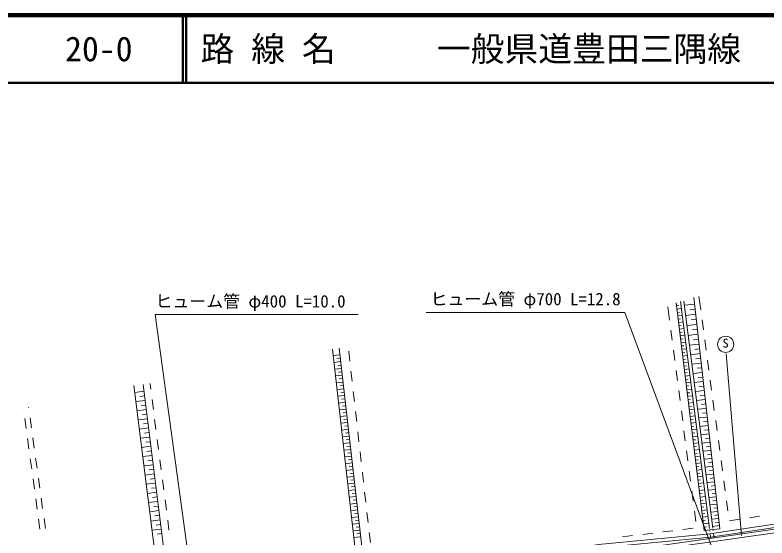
# Model space of a CAD drawing. Units: millimetres, scale not verified. Extents: x 40000 to 680000, y 20000 to 380000.
# Drawn here: x 152938 to 264158, y 302708 to 380000 of the extents above; entities that cross this region are included whole.
import ezdxf
from ezdxf.enums import TextEntityAlignment as Align

# ---------------------------------------------------------------- set-up
doc = ezdxf.new("R2010")
doc.units = ezdxf.units.MM
doc.header["$LTSCALE"] = 1000
for name, color, linetype, lineweight in [('M-BGD', 7, 'Continuous', 13), ('M-BGD-OSTR1', 7, 'Continuous', 13), ('M-STR-HTXT', 7, 'Continuous', 13), ('M-TTL', 2, 'Continuous', 140), ('M-TTL-LINE', 7, 'Continuous', 50), ('M-TTL-TXT', 7, 'Continuous', 13)]:
    doc.layers.add(name, color=color, linetype=linetype, lineweight=lineweight)
doc.styles.add('ＭＳ ゴシック', font='')
doc.styles.get('ＭＳ ゴシック').set_extended_font_data('MS Gothic')

msp = doc.modelspace()

# ---------------------------------------------------------------- linework, layer by layer
at = {"layer": 'M-BGD'}
for p, q in [((257188, 304065), (253334, 338265)), ((254085, 338414), (254354, 336432)), ((250749, 337482), (254878, 303791)), ((250803, 337042), (251119, 337080)), ((255648, 304090), (251362, 337667)), ((256144, 304153), (251858, 337731)), ((253446, 337271), (251939, 337101)), ((249510, 336894), (249767, 334911)), ((250864, 336545), (251496, 336623)), ((250925, 336049), (251243, 336088)), ((253531, 336518), (252777, 336433)), ((250985, 335553), (251622, 335631)), ((251046, 335057), (251367, 335096)), ((253616, 335764), (252131, 335597)), ((253699, 335022), (252957, 334938)), ((254556, 334946), (254758, 333459)), ((251107, 334560), (251749, 334639)), ((251168, 334064), (251491, 334104)), ((253783, 334279), (252320, 334114)), ((249960, 333423), (250153, 331935)), ((251229, 333568), (251876, 333647)), ((251289, 333071), (251615, 333111)), ((251350, 332575), (252002, 332655)), ((253948, 332816), (252507, 332654)), ((253865, 333548), (253134, 333465)), ((251411, 332079), (251740, 332119)), ((251472, 331583), (252129, 331663)), ((254029, 332096), (253308, 332014)), ((254960, 331973), (255161, 330486)), ((199887, 330620), (203804, 296371)), ((204605, 298027), (200889, 330766)), ((202459, 328851), (202290, 330341)), ((250345, 330448), (250538, 328960)), ((251533, 331086), (251864, 331127)), ((251594, 330590), (252256, 330671)), ((254110, 331375), (252690, 331215)), ((254190, 330665), (253480, 330585)), ((201001, 329772), (199997, 329658)), ((201058, 329270), (200556, 329213)), ((251654, 330094), (251988, 330135)), ((251715, 329597), (252382, 329679)), ((254270, 329955), (252871, 329797)), ((254349, 329256), (253650, 329177)), ((260386, 303054), (258117, 329914)), ((201115, 328768), (200112, 328654)), ((201172, 328266), (200671, 328209)), ((251776, 329101), (252112, 329142)), ((251837, 328605), (252509, 328687)), ((251898, 328109), (252236, 328150)), ((254428, 328556), (253050, 328401)), ((255363, 329000), (255565, 327514)), ((201229, 327764), (200227, 327650)), ((201286, 327263), (200785, 327206)), ((202796, 325870), (202627, 327360)), ((250731, 327473), (250923, 325985)), ((251959, 327612), (252636, 327695)), ((252019, 327116), (252360, 327158)), ((254583, 327178), (253225, 327025)), ((254506, 327867), (253817, 327789)), ((201343, 326762), (200341, 326648)), ((201400, 326261), (200899, 326204)), ((252080, 326620), (252762, 326703)), ((252141, 326123), (252485, 326166)), ((254660, 326499), (253981, 326422)), ((255766, 326027), (255968, 324541)), ((174507, 293621), (170511, 325224)), ((171868, 325385), (175840, 294027)), ((173010, 324685), (172901, 325524)), ((201457, 325760), (200456, 325646)), ((201514, 325259), (201013, 325203)), ((252202, 325627), (252889, 325711)), ((252263, 325131), (252609, 325173)), ((254736, 325820), (253399, 325669)), ((254812, 325151), (254143, 325076)), ((171994, 324393), (170638, 324221)), ((172080, 323715), (171402, 323629)), ((201571, 324759), (200570, 324645)), ((201684, 323759), (200685, 323645)), ((201627, 324259), (201127, 324202)), ((203133, 322889), (202964, 324379)), ((251116, 324498), (251309, 323010)), ((252324, 324635), (253016, 324719)), ((252384, 324138), (252733, 324181)), ((252445, 323642), (253142, 323727)), ((254887, 324482), (253569, 324334)), ((254961, 323823), (254302, 323749)), ((172166, 323037), (170809, 322865)), ((173395, 321710), (173203, 323197)), ((201798, 322759), (200799, 322646)), ((201741, 323259), (201241, 323202)), ((252506, 323146), (252857, 323189)), ((252567, 322649), (253269, 322735)), ((255036, 323164), (253737, 323018)), ((256170, 323055), (256371, 321568)), ((154186, 321846), (154185, 321855)), ((154959, 321940), (154953, 321984)), ((172337, 321681), (170981, 321509)), ((172251, 322359), (171573, 322273)), ((201911, 321761), (200913, 321648)), ((201854, 322260), (201355, 322203)), ((251501, 321522), (251694, 320035)), ((252628, 322153), (252981, 322196)), ((252689, 321657), (253396, 321744)), ((255182, 321865), (253903, 321721)), ((255109, 322515), (254460, 322442)), ((154590, 318874), (154388, 320360)), ((155371, 318969), (155165, 320455)), ((172509, 320325), (171152, 320153)), ((172423, 321003), (171745, 320917)), ((202024, 320763), (201027, 320650)), ((201968, 321262), (201469, 321205)), ((203470, 319908), (203301, 321398)), ((252749, 321161), (253105, 321204)), ((252810, 320664), (253522, 320752)), ((255326, 320586), (254066, 320444)), ((255254, 321226), (254615, 321154)), ((172595, 319646), (171917, 319560)), ((173781, 318735), (173588, 320222)), ((202137, 319766), (201141, 319653)), ((202081, 320265), (201582, 320208)), ((202194, 319268), (201696, 319212)), ((252871, 320168), (253230, 320212)), ((252932, 319672), (253649, 319760)), ((252993, 319175), (253354, 319220)), ((255468, 319326), (254227, 319186)), ((255397, 319956), (254767, 319885)), ((256573, 320082), (256775, 318595)), ((172681, 318968), (171324, 318796)), ((172767, 318289), (172088, 318203)), ((202250, 318770), (201255, 318657)), ((202307, 318273), (201809, 318216)), ((203807, 316927), (203638, 318417)), ((251887, 318547), (252079, 317060)), ((253053, 318679), (253776, 318768)), ((253114, 318183), (253478, 318227)), ((255538, 318705), (254917, 318635)), ((154994, 315901), (154792, 317387)), ((155782, 315997), (155576, 317483)), ((172853, 317611), (171496, 317439)), ((174166, 315759), (173974, 317247)), ((202363, 317775), (201369, 317662)), ((202420, 317278), (201923, 317221)), ((253175, 317687), (253903, 317776)), ((253236, 317190), (253602, 317235)), ((255608, 318084), (254385, 317946)), ((255677, 317472), (255066, 317403)), ((256977, 317109), (257178, 315623)), ((173025, 316253), (171667, 316081)), ((172939, 316932), (172260, 316846)), ((202476, 316781), (201483, 316668)), ((202533, 316284), (202036, 316227)), ((253297, 316694), (254029, 316784)), ((253358, 316198), (253726, 316243)), ((255746, 316861), (254541, 316725)), ((255814, 316258), (255211, 316190)), ((173197, 314896), (171839, 314724)), ((173111, 315574), (172432, 315488)), ((202589, 315787), (201596, 315674)), ((202702, 314793), (201710, 314681)), ((202646, 315290), (202149, 315234)), ((204144, 313946), (203976, 315436)), ((252272, 315572), (252465, 314085)), ((253418, 315701), (254156, 315792)), ((253479, 315205), (253851, 315251)), ((253540, 314709), (254283, 314800)), ((255882, 315655), (254695, 315521)), ((255949, 315061), (255355, 314995)), ((155399, 312928), (155197, 314415)), ((156193, 313025), (155988, 314511)), ((173283, 314217), (172604, 314131)), ((174552, 312784), (174359, 314272)), ((202815, 313800), (201824, 313687)), ((202758, 314297), (202262, 314240)), ((253601, 314213), (253975, 314258)), ((253662, 313716), (254409, 313808)), ((256016, 314468), (254846, 314336)), ((256082, 313883), (255497, 313817)), ((257380, 314136), (257582, 312650)), ((173369, 313538), (172011, 313365)), ((173455, 312858), (172776, 312772)), ((202928, 312806), (201937, 312694)), ((202871, 313303), (202376, 313247)), ((252657, 312597), (252850, 311109)), ((253723, 313220), (254099, 313266)), ((253783, 312724), (254536, 312816)), ((256148, 313298), (254995, 313168)), ((256213, 312721), (255636, 312656)), ((155803, 309956), (155601, 311442)), ((156605, 310054), (156399, 311540)), ((173541, 312179), (172182, 312007)), ((173627, 311500), (172948, 311414)), ((203040, 311813), (202051, 311700)), ((202984, 312309), (202489, 312253)), ((204481, 310965), (204313, 312455)), ((253844, 312227), (254223, 312274)), ((253905, 311731), (254663, 311824)), ((256278, 312145), (255142, 312017)), ((256342, 311577), (255774, 311513)), ((173713, 310821), (172354, 310648)), ((174938, 309809), (174745, 311297)), ((203153, 310819), (202165, 310707)), ((203097, 311316), (202602, 311260)), ((203210, 310322), (202715, 310266)), ((253966, 311235), (254347, 311282)), ((254027, 310739), (254789, 310832)), ((256406, 311009), (255287, 310883)), ((256469, 310450), (255909, 310387)), ((257783, 311164), (257985, 309677)), ((173885, 309462), (172526, 309289)), ((173799, 310141), (173120, 310055)), ((203266, 309825), (202278, 309713)), ((203322, 309329), (202828, 309272)), ((204818, 307984), (204650, 309474)), ((253043, 309622), (253236, 308134)), ((254088, 310242), (254471, 310289)), ((254148, 309746), (254916, 309840)), ((254209, 309250), (254596, 309297)), ((256532, 309891), (255429, 309766)), ((256594, 309340), (256043, 309277)), ((156207, 306983), (156005, 308469)), ((157016, 307082), (156810, 308568)), ((174057, 308102), (172698, 307930)), ((173971, 308782), (173292, 308696)), ((175323, 306834), (175130, 308322)), ((203379, 308832), (202392, 308720)), ((203435, 308335), (202942, 308279)), ((254270, 308753), (255043, 308848)), ((254331, 308257), (254720, 308305)), ((256656, 308788), (255570, 308666)), ((256717, 308245), (256174, 308184)), ((258187, 308191), (258388, 306704)), ((174143, 307423), (173464, 307337)), ((203492, 307838), (202505, 307726)), ((203548, 307341), (203055, 307285)), ((254392, 307761), (255169, 307856)), ((254453, 307265), (254844, 307312)), ((256778, 307702), (255708, 307582)), ((256839, 307168), (256304, 307107)), ((125761, 284178), (280085, 306096)), ((174230, 306743), (172870, 306571)), ((174316, 306063), (173636, 305977)), ((203604, 306845), (202619, 306733)), ((203661, 306348), (203168, 306292)), ((205155, 305003), (204987, 306493)), ((253428, 306647), (253621, 305159)), ((254513, 306768), (255296, 306864)), ((254574, 306272), (254968, 306320)), ((254635, 305776), (255423, 305872)), ((256899, 306633), (255845, 306514)), ((256958, 306106), (256431, 306046)), ((261586, 305690), (263070, 305908)), ((125832, 283680), (280151, 305598)), ((156611, 304010), (156409, 305497)), ((157427, 304110), (157222, 305596)), ((174402, 305383), (173042, 305211)), ((175709, 303859), (175516, 305347)), ((203717, 305851), (202733, 305739)), ((203830, 304857), (202846, 304746)), ((203774, 305354), (203281, 305298)), ((254696, 305279), (255092, 305328)), ((254757, 304783), (255549, 304880)), ((257018, 305578), (255979, 305461)), ((257076, 305059), (256557, 305001)), ((258617, 305254), (260101, 305472)), ((174574, 304023), (173214, 303851)), ((174488, 304703), (173808, 304617)), ((203943, 303864), (202960, 303752)), ((203886, 304360), (203395, 304305)), ((250244, 303772), (248754, 303592)), ((253222, 304131), (251733, 303952)), ((254817, 304287), (255214, 304335)), ((254878, 303791), (257188, 304065)), ((257135, 304540), (256112, 304425)), ((174660, 303343), (173980, 303257)), ((204056, 302870), (203074, 302759)), ((203999, 303367), (203508, 303311)), ((205493, 302022), (205324, 303512)), ((244287, 303053), (242798, 302874)), ((247265, 303413), (245776, 303233))]:
    msp.add_line(p, q, dxfattribs=at)
for points in [[(106674, 281966), (111552, 283086), (115507, 283829), (122551, 284867), (159497, 290040), (179315, 292315), (229884, 299648), (239330, 301240), (255794, 302818), (270888, 305094), (279563, 306538), (286778, 307574), (299633, 308585), (301639, 307838), (311379, 307990), (320099, 308026)], [(107163, 282591), (111450, 283575), (115425, 284322), (122480, 285362), (159434, 290536), (179250, 292811), (229807, 300142), (239265, 301736), (255732, 303315), (270810, 305588), (279486, 307032), (286723, 308071), (299703, 309093), (301725, 308340), (311374, 308490), (320120, 308526)]]:
    msp.add_lwpolyline(points, dxfattribs=at)
msp.add_circle((258054, 331327), 1200, dxfattribs=at)
at = {"layer": 'M-BGD-OSTR1'}
for p, q in [((255700, 303714), (255676, 303885)), ((256195, 303783), (256173, 303944)), ((255837, 302723), (255769, 303219)), ((256333, 302792), (256264, 303287))]:
    msp.add_line(p, q, dxfattribs=at)
at = {"layer": 'M-STR-HTXT'}
for p, q in [((243157, 336056), (213767, 336056)), ((256400, 300256), (243157, 336056)), ((179524, 293077), (173669, 335727)), ((173669, 335727), (203681, 335727))]:
    msp.add_line(p, q, dxfattribs=at)
at = {"layer": 'M-TTL'}
msp.add_line((680000, 380000), (40000, 380000), dxfattribs=at)
at = {"layer": 'M-TTL-LINE'}
for p, q in [((177750, 380000), (177750, 370000)), ((178250, 380000), (178250, 370000)), ((40000, 370000), (680000, 370000))]:
    msp.add_line(p, q, dxfattribs=at)

# ---------------------------------------------------------------- texts
at = {"layer": 'M-BGD', "style": 'ＭＳ ゴシック'}
msp.add_text('S', height=1320, dxfattribs=at).set_placement((257589, 332164), align=Align.TOP_LEFT)
at = {"layer": 'M-STR-HTXT', "style": 'ＭＳ ゴシック'}
for s, p in [('ヒューム管 φ400 L=10.0', (187773, 336227)), ('ヒューム管 φ700 L=12.8', (228455, 336556))]:
    msp.add_text(s, height=1833, dxfattribs=at).set_placement(p, align=Align.BOTTOM_CENTER)
at = {"layer": 'M-TTL-TXT', "style": 'ＭＳ ゴシック'}
for s, p in [('図面コード      20-0', (120380, 375000)), ('路 線 名      一般県道豊田三隅線', (180380, 375000))]:
    msp.add_text(s, height=3666, dxfattribs=at).set_placement(p, align=Align.MIDDLE_LEFT)

doc.saveas('drawing.dxf')
